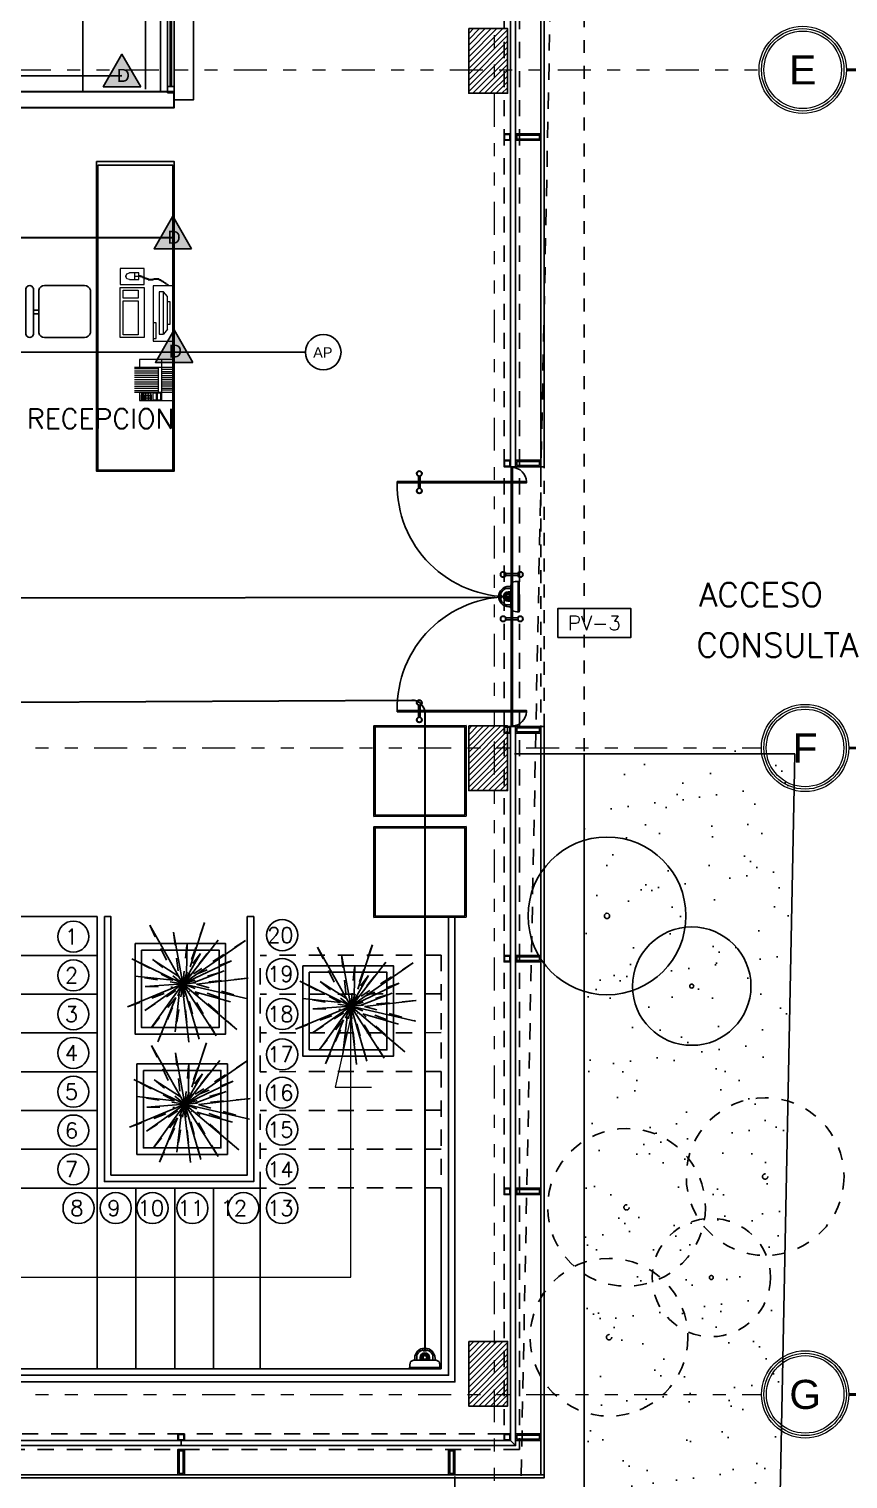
# Model space of a CAD drawing. Header units: millimetres. Extents: x 2056 to 4470, y 1400 to 3101.
# Drawn here: x 2109.52 to 2115.85, y 1517.16 to 1528.38 of the extents above; entities that cross this region are included whole.
import ezdxf
from ezdxf.enums import TextEntityAlignment as Align

# ---------------------------------------------------------------- set-up
doc = ezdxf.new("R2010")
doc.units = ezdxf.units.MM
for name, pattern in [('DASHED2', [0.375, 0.25, -0.125]), ('DIVIDE', [31.75, 12.7, -6.35, 0, -6.35, 0, -6.35]), ('DOT', [0.25, 0, -0.25]), ('HIDDEN', [9.525, 6.35, -3.175]), ('HIDDEN2', [0.1875, 0.125, -0.0625])]:
    doc.linetypes.add(name, pattern=pattern)
for name, color, linetype in [('0-PROYECCION', 8, 'HIDDEN2'), ('A-252', 252, 'Continuous'), ('A-253', 253, 'Continuous'), ('A-ANNO-DIMS-GRID', 195, 'Continuous'), ('A-ANNO-GLAZ', 124, 'Continuous'), ('A-ANNO-TEXT', 190, 'Continuous'), ('A-COLS', 6, 'Continuous'), ('A-COLS-HTCH', 8, 'Continuous'), ('A-DOOR', 154, 'Continuous'), ('A-FLOR-STRS', 2, 'Continuous'), ('A-FURN', 252, 'Continuous'), ('A-GRID-COLS', 75, 'DIVIDE'), ('A-LDSP-PLTS', 8, 'Continuous'), ('A-LDSP-TURF', 75, 'Continuous'), ('A-PROY', 15, 'HIDDEN'), ('A-WALL-SILL', 205, 'Continuous'), ('AreasTrabajo', 90, 'Continuous'), ('Cableado', 134, 'Continuous'), ('Camara', 11, 'Continuous')]:
    doc.layers.add(name, color=color, linetype=linetype)
doc.layers.add('A-WALL', color=16, linetype='Continuous', lineweight=30)
doc.layers.add('PL MUEBLES', color=251, linetype='Continuous', lineweight=13)
doc.styles.add('COTAS', font='romans.shx', dxfattribs={"width": 0.7})
doc.styles.add('NUEVO', font='SIMPLEX')
doc.styles.add('ROMAN', font='arial.ttf')
doc.styles.add('ROMANS', font='romans')
doc.styles.get("Standard").update_dxf_attribs({"font": 'arial.ttf'})
doc.dimstyles.new('DIM75', dxfattribs={"dimtxt": 0.15, "dimasz": 0.075, "dimexe": 0, "dimexo": 0, "dimgap": 0.075, "dimtad": 1, "dimzin": 1, "dimdsep": 46, "dimtxsty": 'COTAS', "dimblk": 'ARCHTICK', "dimcen": 0, "dimse1": 1, "dimse2": 1, "dimclrd": 8, "dimclre": 8, "dimclrt": 54, "dimaunit": 1, "dimazin": 0, "dimtfac": 1, "dimtix": 1, "dimtmove": 1, "dimatfit": 3, "dimldrblk": 'DOT', "dimfxl": 1, "dimtvp": 1.75, "dimtolj": 1, "dimtzin": 4, "dimarcsym": 0})

# ---------------------------------------------------------------- blocks, each defined once
blk = doc.blocks.new('COMPU')
at = {"layer": 'PL MUEBLES', "extrusion": (1.61642e-07, 1.61606e-07, 1)}
for p, q in [((355.492, 182.039, 0), (355.492, 181.877, 0)), ((355.92, 182.039, 0), (355.492, 182.039, 0)), ((355.92, 181.877, 0), (355.92, 182.039, 0)), ((355.437, 181.924, 0), (355.45, 181.923, 0)), ((355.441, 181.932, 0), (355.454, 181.931, 0)), ((355.446, 181.94, 0), (355.459, 181.939, 0)), ((355.451, 181.948, 0), (355.464, 181.947, 0)), ((355.456, 181.957, 0), (355.469, 181.956, 0)), ((355.462, 181.967, 0), (355.476, 181.966, 0)), ((355.468, 181.976, 0), (355.481, 181.975, 0)), ((355.475, 181.985, 0), (355.488, 181.984, 0)), ((355.481, 181.994, 0), (355.49, 181.993, 0)), ((355.486, 182.003, 0), (355.49, 182.002, 0)), ((355.864, 181.956, 0), (355.539, 181.956, 0)), ((355.539, 181.956, 0), (355.539, 181.923, 0)), ((355.539, 181.923, 0), (355.864, 181.923, 0)), ((355.826, 181.987, 0), (355.575, 181.987, 0)), ((355.864, 181.923, 0), (355.864, 181.956, 0)), ((355.48, 181.807, 0), (355.358, 181.807, 0)), ((355.358, 181.807, 0), (355.358, 181.621, 0)), ((355.421, 181.808, 0), (355.434, 181.807, 0)), ((355.426, 181.817, 0), (355.439, 181.816, 0)), ((355.429, 181.826, 0), (355.442, 181.825, 0)), ((355.432, 181.906, 0), (355.445, 181.905, 0)), ((355.432, 181.835, 0), (355.445, 181.833, 0)), ((355.433, 181.915, 0), (355.446, 181.914, 0)), ((355.433, 181.897, 0), (355.446, 181.896, 0)), ((355.433, 181.888, 0), (355.446, 181.887, 0)), ((355.435, 181.878, 0), (355.448, 181.877, 0)), ((355.437, 181.843, 0), (355.45, 181.842, 0)), ((355.438, 181.87, 0), (355.451, 181.869, 0)), ((355.438, 181.861, 0), (355.451, 181.86, 0)), ((355.438, 181.852, 0), (355.451, 181.851, 0)), ((355.48, 181.621, 0), (355.48, 181.807, 0)), ((355.492, 181.877, 0), (355.92, 181.877, 0)), ((355.504, 181.808, 0), (355.892, 181.808, 0)), ((355.504, 181.621, 0), (355.504, 181.808, 0)), ((355.9, 181.9, 0), (355.778, 181.9, 0)), ((355.778, 181.9, 0), (355.778, 181.877, 0)), ((355.892, 181.808, 0), (355.892, 181.621, 0)), ((355.9, 181.877, 0), (355.9, 181.9, 0)), ((355.443, 181.766, 0), (355.392, 181.766, 0)), ((355.392, 181.766, 0), (355.392, 181.693, 0)), ((355.443, 181.735, 0), (355.392, 181.735, 0)), ((355.399, 181.673, 0), (355.392, 181.693, 0)), ((355.409, 181.773, 0), (355.423, 181.772, 0)), ((355.412, 181.781, 0), (355.425, 181.78, 0)), ((355.415, 181.79, 0), (355.428, 181.789, 0)), ((355.418, 181.799, 0), (355.431, 181.798, 0)), ((355.418, 181.766, 0), (355.418, 181.735, 0)), ((355.443, 181.693, 0), (355.437, 181.673, 0)), ((355.443, 181.693, 0), (355.443, 181.766, 0)), ((355.525, 181.761, 0), (355.586, 181.761, 0)), ((355.525, 181.644, 0), (355.525, 181.761, 0)), ((355.586, 181.761, 0), (355.586, 181.644, 0)), ((355.607, 181.761, 0), (355.871, 181.761, 0)), ((355.607, 181.644, 0), (355.607, 181.761, 0)), ((355.871, 181.761, 0), (355.871, 181.644, 0)), ((355.358, 181.621, 0), (355.48, 181.621, 0)), ((355.416, 181.665, 0), (355.399, 181.673, 0)), ((355.416, 181.665, 0), (355.419, 181.665, 0)), ((355.437, 181.673, 0), (355.419, 181.665, 0)), ((355.892, 181.621, 0), (355.504, 181.621, 0)), ((355.586, 181.644, 0), (355.525, 181.644, 0)), ((355.871, 181.644, 0), (355.607, 181.644, 0))]:
    blk.add_line(p, q, dxfattribs=at)
at = {"layer": 'PL MUEBLES'}
for p, q in [((355.575, 181.987, 0), (355.539, 181.956, 0)), ((355.826, 181.987, 0), (355.864, 181.956, 0))]:
    blk.add_line(p, q, dxfattribs=at)
at = {"layer": 'PL MUEBLES', "elevation": 0}
blk.add_lwpolyline([(355.787, 181.987), (355.787, 182.009), (355.615, 182.009), (355.615, 181.987)], dxfattribs=at)
blk = doc.blocks.new('FAX')
at = {"layer": 'PL MUEBLES', "extrusion": (1.61606e-07, -1.61642e-07, 1)}
for p, q in [((354.727, 181.648, 0), (354.727, 181.915, 0)), ((354.727, 181.915, 0), (355.043, 181.915, 0)), ((354.792, 181.609, 0), (354.792, 181.915, 0)), ((354.808, 181.82, 0), (354.808, 181.915, 0)), ((354.823, 181.82, 0), (354.823, 181.915, 0)), ((354.841, 181.82, 0), (354.841, 181.915, 0)), ((354.856, 181.82, 0), (354.856, 181.915, 0)), ((354.872, 181.82, 0), (354.872, 181.915, 0)), ((354.888, 181.82, 0), (354.888, 181.915, 0)), ((354.905, 181.82, 0), (354.905, 181.915, 0)), ((354.92, 181.82, 0), (354.92, 181.915, 0)), ((354.937, 181.82, 0), (354.937, 181.915, 0)), ((354.952, 181.82, 0), (354.952, 181.915, 0)), ((354.969, 181.82, 0), (354.969, 181.915, 0)), ((354.984, 181.609, 0), (354.984, 181.915, 0)), ((355.043, 181.915, 0), (355.043, 181.648, 0)), ((354.727, 181.82, 0), (355.043, 181.82, 0)), ((354.731, 181.813, 0), (354.787, 181.813, 0)), ((354.731, 181.788, 0), (354.731, 181.813, 0)), ((354.787, 181.788, 0), (354.787, 181.813, 0)), ((354.731, 181.788, 0), (354.787, 181.788, 0)), ((354.731, 181.754, 0), (354.731, 181.779, 0)), ((354.731, 181.779, 0), (354.787, 181.779, 0)), ((354.731, 181.754, 0), (354.787, 181.754, 0)), ((354.748, 181.739, 0), (354.731, 181.739, 0)), ((354.731, 181.739, 0), (354.731, 181.734, 0)), ((354.731, 181.734, 0), (354.748, 181.734, 0)), ((354.739, 181.718, 0), (354.732, 181.718, 0)), ((354.739, 181.705, 0), (354.732, 181.705, 0)), ((354.739, 181.693, 0), (354.732, 181.693, 0)), ((354.748, 181.723, 0), (354.742, 181.723, 0)), ((354.742, 181.723, 0), (354.742, 181.718, 0)), ((354.742, 181.718, 0), (354.748, 181.718, 0)), ((354.748, 181.711, 0), (354.742, 181.711, 0)), ((354.742, 181.711, 0), (354.742, 181.706, 0)), ((354.742, 181.706, 0), (354.748, 181.706, 0)), ((354.748, 181.698, 0), (354.742, 181.698, 0)), ((354.742, 181.698, 0), (354.742, 181.693, 0)), ((354.742, 181.693, 0), (354.748, 181.693, 0)), ((354.748, 181.734, 0), (354.748, 181.739, 0)), ((354.748, 181.718, 0), (354.748, 181.723, 0)), ((354.748, 181.706, 0), (354.748, 181.711, 0)), ((354.748, 181.693, 0), (354.748, 181.698, 0)), ((354.768, 181.739, 0), (354.751, 181.739, 0)), ((354.751, 181.739, 0), (354.751, 181.734, 0)), ((354.751, 181.734, 0), (354.768, 181.734, 0)), ((354.76, 181.718, 0), (354.751, 181.718, 0)), ((354.76, 181.705, 0), (354.751, 181.705, 0)), ((354.76, 181.693, 0), (354.751, 181.693, 0)), ((354.768, 181.723, 0), (354.762, 181.723, 0)), ((354.762, 181.723, 0), (354.762, 181.718, 0)), ((354.762, 181.718, 0), (354.768, 181.718, 0)), ((354.768, 181.711, 0), (354.762, 181.711, 0)), ((354.762, 181.711, 0), (354.762, 181.706, 0)), ((354.762, 181.706, 0), (354.768, 181.706, 0)), ((354.768, 181.698, 0), (354.762, 181.698, 0)), ((354.762, 181.698, 0), (354.762, 181.693, 0)), ((354.762, 181.693, 0), (354.768, 181.693, 0)), ((354.768, 181.734, 0), (354.768, 181.739, 0)), ((354.768, 181.718, 0), (354.768, 181.723, 0)), ((354.768, 181.706, 0), (354.768, 181.711, 0)), ((354.768, 181.693, 0), (354.768, 181.698, 0)), ((354.771, 181.739, 0), (354.787, 181.739, 0)), ((354.771, 181.734, 0), (354.771, 181.739, 0)), ((354.787, 181.734, 0), (354.771, 181.734, 0)), ((354.78, 181.718, 0), (354.772, 181.718, 0)), ((354.78, 181.705, 0), (354.772, 181.705, 0)), ((354.78, 181.693, 0), (354.772, 181.693, 0)), ((354.788, 181.723, 0), (354.782, 181.723, 0)), ((354.782, 181.723, 0), (354.782, 181.718, 0)), ((354.782, 181.718, 0), (354.788, 181.718, 0)), ((354.788, 181.711, 0), (354.782, 181.711, 0)), ((354.782, 181.711, 0), (354.782, 181.706, 0)), ((354.782, 181.706, 0), (354.788, 181.706, 0)), ((354.788, 181.698, 0), (354.782, 181.698, 0)), ((354.782, 181.698, 0), (354.782, 181.693, 0)), ((354.782, 181.693, 0), (354.788, 181.693, 0)), ((354.787, 181.754, 0), (354.787, 181.779, 0)), ((354.787, 181.739, 0), (354.787, 181.734, 0)), ((354.788, 181.718, 0), (354.788, 181.723, 0)), ((354.788, 181.706, 0), (354.788, 181.711, 0)), ((354.788, 181.693, 0), (354.788, 181.698, 0)), ((354.984, 181.792, 0), (354.792, 181.792, 0)), ((354.804, 181.609, 0), (354.804, 181.792, 0)), ((354.821, 181.609, 0), (354.821, 181.792, 0)), ((354.838, 181.609, 0), (354.838, 181.792, 0)), ((354.855, 181.609, 0), (354.855, 181.792, 0)), ((354.872, 181.609, 0), (354.872, 181.792, 0)), ((354.889, 181.609, 0), (354.889, 181.792, 0)), ((354.906, 181.609, 0), (354.906, 181.792, 0)), ((354.923, 181.609, 0), (354.923, 181.792, 0)), ((354.94, 181.609, 0), (354.94, 181.792, 0)), ((354.957, 181.609, 0), (354.957, 181.792, 0)), ((354.974, 181.609, 0), (354.974, 181.792, 0)), ((354.792, 181.648, 0), (354.727, 181.648, 0)), ((354.748, 181.683, 0), (354.731, 181.683, 0)), ((354.731, 181.683, 0), (354.731, 181.664, 0)), ((354.731, 181.664, 0), (354.748, 181.664, 0)), ((354.736, 181.674, 0), (354.737, 181.677, 0)), ((354.737, 181.67, 0), (354.736, 181.674, 0)), ((354.737, 181.677, 0), (354.74, 181.678, 0)), ((354.74, 181.669, 0), (354.737, 181.67, 0)), ((354.74, 181.678, 0), (354.743, 181.677, 0)), ((354.743, 181.67, 0), (354.74, 181.669, 0)), ((354.743, 181.677, 0), (354.744, 181.674, 0)), ((354.744, 181.674, 0), (354.743, 181.67, 0)), ((354.748, 181.664, 0), (354.748, 181.683, 0)), ((354.768, 181.683, 0), (354.751, 181.683, 0)), ((354.751, 181.683, 0), (354.751, 181.664, 0)), ((354.751, 181.664, 0), (354.768, 181.664, 0)), ((354.756, 181.674, 0), (354.757, 181.677, 0)), ((354.757, 181.67, 0), (354.756, 181.674, 0)), ((354.757, 181.677, 0), (354.759, 181.678, 0)), ((354.759, 181.669, 0), (354.757, 181.67, 0)), ((354.759, 181.678, 0), (354.762, 181.677, 0)), ((354.762, 181.67, 0), (354.759, 181.669, 0)), ((354.762, 181.677, 0), (354.763, 181.674, 0)), ((354.763, 181.674, 0), (354.762, 181.67, 0)), ((354.768, 181.664, 0), (354.768, 181.683, 0)), ((354.771, 181.683, 0), (354.787, 181.683, 0)), ((354.771, 181.664, 0), (354.771, 181.683, 0)), ((354.787, 181.664, 0), (354.771, 181.664, 0)), ((354.775, 181.674, 0), (354.777, 181.677, 0)), ((354.777, 181.67, 0), (354.775, 181.674, 0)), ((354.777, 181.677, 0), (354.78, 181.678, 0)), ((354.78, 181.669, 0), (354.777, 181.67, 0)), ((354.78, 181.678, 0), (354.782, 181.677, 0)), ((354.782, 181.67, 0), (354.78, 181.669, 0)), ((354.782, 181.677, 0), (354.784, 181.674, 0)), ((354.784, 181.674, 0), (354.782, 181.67, 0)), ((354.787, 181.683, 0), (354.787, 181.664, 0)), ((355.043, 181.648, 0), (354.984, 181.648, 0))]:
    blk.add_line(p, q, dxfattribs=at)
blk = doc.blocks.new('PUERTA DE VIDRIO P-1')
at = {"color": 9, "linetype": 'DASHED2', "ltscale": 0.1}
for p, q in [((116.2731, 102.611), (116.2731, 102.4519)), ((117.5131, 102.611), (117.5131, 102.4519)), ((116.3527, 102.5315), (116.1936, 102.5315)), ((117.4336, 102.5315), (117.5927, 102.5315))]:
    blk.add_line(p, q, dxfattribs=at)
blk.add_line((116.8931, 102.528), (116.8931, 102.535))
blk.add_line((116.8931, 102.528), (116.8931, 102.535))
for points in [[(116.2696, 101.9115), (116.2696, 102.6115), (116.2766, 102.6115), (116.2766, 101.9115)], [(117.5166, 101.9115), (117.5166, 102.6115), (117.5096, 102.6115), (117.5096, 101.9115)]]:
    blk.add_lwpolyline(points, close=True)
for points in [[(116.8931, 102.528), (116.1931, 102.528), (116.1931, 102.535), (116.8931, 102.535)], [(116.7781, 102.5635), (116.7781, 102.535), (116.7681, 102.535), (116.7681, 102.5635)], [(116.8931, 102.528), (117.5931, 102.528), (117.5931, 102.535), (116.8931, 102.535)], [(117.0082, 102.5635), (117.0082, 102.535), (117.0182, 102.535), (117.0182, 102.5635)], [(116.7781, 102.4995), (116.7781, 102.528), (116.7681, 102.528), (116.7681, 102.4995)], [(117.0082, 102.4995), (117.0082, 102.528), (117.0182, 102.528), (117.0182, 102.4995)], [(116.2411, 102.0265), (116.2696, 102.0265), (116.2696, 102.0365), (116.2411, 102.0365)], [(116.3051, 102.0265), (116.2766, 102.0265), (116.2766, 102.0365), (116.3051, 102.0365)], [(117.4811, 102.0265), (117.5096, 102.0265), (117.5096, 102.0365), (117.4811, 102.0365)], [(117.5451, 102.0265), (117.5166, 102.0265), (117.5166, 102.0365), (117.5451, 102.0365)]]:
    blk.add_lwpolyline(points)
for centre, radius in [((116.7731, 102.5777), 0.0151), ((116.7731, 102.5777), 0.0131), ((117.0132, 102.5777), 0.0151), ((117.0132, 102.5777), 0.0131), ((116.7731, 102.4853), 0.0151), ((116.7731, 102.4853), 0.0131), ((117.0132, 102.4853), 0.0151), ((117.0132, 102.4853), 0.0131), ((116.2269, 102.0315), 0.0151), ((116.2269, 102.0315), 0.0131), ((116.3193, 102.0315), 0.0151), ((116.3193, 102.0315), 0.0131), ((117.4669, 102.0315), 0.0151), ((117.4669, 102.0315), 0.0131), ((117.5593, 102.0315), 0.0151), ((117.5593, 102.0315), 0.0131)]:
    blk.add_circle(centre, radius)
at = {"color": 9}
for centre, radius, start, end in [((116.2731, 102.5315), 0.08, 92.48553, 177.51446), ((117.5132, 102.5315), 0.08, 2.48552, 87.51448), ((116.2874, 102.5172), 0.6058, 268.98072, 1.01928), ((117.4988, 102.5172), 0.6058, 178.98072, 271.01928)]:
    blk.add_arc(centre, radius, start, end, dxfattribs=at)
blk = doc.blocks.new('PAPIRO')
at = {"color": 0, "linetype": 'DOT', "ltscale": 0.005}
for p, q in [((-0.1238, 0.1714), (-0.0286, 0.0286)), ((0, 0), (-0.0191, 0.181)), ((0, 0.0381), (0.0381, 0.181)), ((-0.0667, 0.1334), (-0.0299, 0.0414)), ((0, 0), (0.0476, 0.1334)), ((0.1238, 0.1524), (0.0211, 0.0337)), ((0, 0), (-0.1238, 0.0952)), ((0, 0), (-0.0381, 0.1143)), ((0.1429, 0.0952), (0.019, 0.019)), ((0, 0), (-0.1715, 0.0572)), ((-0.0857, 0.0476), (-0.0476, 0.019)), ((0.1524, 0.0476), (0.019, 0.0095)), ((0, 0), (-0.1143, 0.0095)), ((0, 0), (-0.0667, -0.0857)), ((0, 0), (-0.0191, -0.1334)), ((0, 0), (0.1619, 0.019)), ((0, 0), (0.1334, -0.0191)), ((0, 0), (0.1619, -0.0667)), ((-0.1619, -0.0952), (-0.032, -0.0303)), ((-0.1429, -0.0286), (-0.0207, -0.0122)), ((-0.0095, -0.0286), (-0.0667, -0.1429)), ((0.0095, -0.1048), (0.0095, -0.0286)), ((0.0762, -0.1048), (0.019, -0.0191)), ((0.0667, -0.1524), (0.019, -0.0286)), ((0.0381, -0.0191), (0.1238, -0.0857))]:
    blk.add_line(p, q, dxfattribs=at)
at = {"color": 0, "ltscale": 0.005}
for p, q in [((0, 0), (-0.1238, 0.1714)), ((-0.0191, 0.181), (0, 0.0381)), ((0, 0), (0.0381, 0.181)), ((0, 0), (-0.0667, 0.1334)), ((0, 0), (0.1238, 0.1524)), ((0.0476, 0.1334), (0.0211, 0.0337)), ((-0.1238, 0.0952), (-0.0095, 0.0095)), ((-0.0381, 0.1143), (-0.0027, 0.0259)), ((0, 0), (0.1429, 0.0952)), ((-0.1715, 0.0572), (-0.0476, 0.019)), ((0, 0), (-0.0857, 0.0476)), ((0, 0), (0.1524, 0.0476)), ((0, 0), (-0.1619, -0.0952)), ((0, 0), (-0.1429, -0.0286)), ((-0.1143, 0.0095), (-0.0286, 0.0095)), ((0, 0), (-0.0667, -0.1429)), ((0, 0), (0.1238, -0.0857)), ((0, 0), (0.0762, -0.1048)), ((0, 0), (0.0095, -0.1048)), ((0, 0), (0.0667, -0.1524)), ((0.1619, 0.019), (0.019, 0)), ((-0.0667, -0.0857), (-0.0207, -0.0122)), ((-0.0191, -0.1334), (-0.0095, -0.0286)), ((0.1334, -0.0191), (0.0286, -0.0095)), ((0.1619, -0.0667), (0.0381, -0.0191))]:
    blk.add_line(p, q, dxfattribs=at)
blk = doc.blocks.new('SILLA01')
for p, q in [((-0.167, 0), (0.167, 0)), ((-0.166, -0.06), (0.166, -0.06)), ((-0.166, -0.1), (0.166, -0.1)), ((-0.01, -0.06), (-0.01, -0.1)), ((0.017, -0.06), (0.017, -0.1)), ((-0.2, -0.145), (-0.2, -0.455)), ((0.2, -0.145), (0.2, -0.455)), ((-0.166, -0.5), (0.166, -0.5))]:
    blk.add_line(p, q)
for centre, radius, start, end in [((-0.17, -0.03), 0.0302, 85.0583, 277.9455), ((0.17, -0.03), 0.0302, 262.0545, 94.9417), ((-0.155, -0.144), 0.045, 103.5844, 181.9992), ((0.155, -0.144), 0.045, 358.0008, 76.4156), ((-0.155, -0.456), 0.045, 178.0008, 256.4156), ((0.155, -0.456), 0.045, 283.5844, 1.9992)]:
    blk.add_arc(centre, radius, start, end)
blk = doc.blocks.new('A$C5DF50C27')
at = {"linetype": 'HIDDEN2'}
for centre, radius in [((2.791, 2.847), 0.937), ((1.145, 2.481), 0.937), ((2.791, 2.847), 0.0314), ((1.145, 2.481), 0.0314), ((2.152, 1.647), 0.703), ((0.937, 0.937), 0.937), ((2.152, 1.647), 0.0236), ((0.937, 0.937), 0.0314)]:
    blk.add_circle(centre, radius, dxfattribs=at)
blk = doc.blocks.new('EJE LETRA')
at = {"const_width": 0.06}
blk.add_lwpolyline([(2.068, 0), (1.7, 0)], dxfattribs=at)
at = {"linetype": 'Continuous', "lineweight": 9}
for radius in [0.9, 0.85, 0.8]:
    blk.add_circle((0.8, 0), radius, dxfattribs=at)
at = {"lineweight": 9, "style": 'ROMAN'}
blk.add_attdef('A', (0.601, -0.273), '', height=0.6, dxfattribs=at)
blk = doc.blocks.new('EJES 1 PISO')
at = {"layer": 'A-COLS-HTCH'}
h = blk.add_hatch(dxfattribs=at)
h.set_pattern_fill('ANSI31', color=256, scale=0.01, style=0)
h.set_pattern_definition([(45, (-989029.081113, -1733132.121184), (-0.02245064030267, 0.02245064030267), [])])
h.paths.add_polyline_path([(19.17, 14.145), (19.47, 14.145), (19.47, 13.645), (19.17, 13.645)])
h = blk.add_hatch(dxfattribs=at)
h.set_pattern_fill('ANSI31', color=256, scale=0.01, style=0)
h.set_pattern_definition([(45, (-989029.081113, -1733137.365745), (-0.02245064030267, 0.02245064030267), [])])
h.paths.add_polyline_path([(19.17, 8.751), (19.47, 8.751), (19.47, 8.251), (19.17, 8.251)])
h = blk.add_hatch(dxfattribs=at)
h.set_pattern_fill('ANSI31', color=256, scale=0.01, style=0)
h.set_pattern_definition([(45, (-989029.080906, -1733142.275292), (-0.02245064030267, 0.02245064030267), [])])
h.paths.add_polyline_path([(19.17, 3.991), (19.47, 3.991), (19.47, 3.491), (19.17, 3.491)])
at = {"layer": 'A-COLS'}
for points in [[(19.17, 14.145), (19.47, 14.145), (19.47, 13.645), (19.17, 13.645)], [(19.17, 8.751), (19.47, 8.751), (19.47, 8.251), (19.17, 8.251)], [(19.17, 3.991), (19.47, 3.991), (19.47, 3.491), (19.17, 3.491)]]:
    blk.add_lwpolyline(points, close=True, dxfattribs=at)
at = {"layer": 'A-GRID-COLS', "lineweight": 9, "ltscale": 0.02}
blk.add_line((19.37, 0.026), (19.37, 37.139), dxfattribs=at)
for points in [[(6.5, 13.826), (21.433, 13.826)], [(-3.765, 8.581), (21.433, 8.581)], [(-3.765, 3.581), (21.433, 3.581)]]:
    blk.add_lwpolyline(points, dxfattribs=at)
at = {"layer": 'A-ANNO-DIMS-GRID'}
ref = blk.add_blockref('EJE LETRA', (21.452, 13.826), dxfattribs=dict(at, xscale=0.375, yscale=0.3749999850988388, zscale=0.375))
ref.add_attrib('A', 'E', dxfattribs={"layer": '0', "lineweight": 9, "height": 0.225, "style": 'ROMAN'}).set_placement((21.752, 13.826), align=Align.MIDDLE_CENTER)
ref = blk.add_blockref('EJE LETRA', (21.47, 8.581), dxfattribs=dict(at, xscale=0.375, yscale=0.3749999850988388, zscale=0.375))
ref.add_attrib('A', 'F', dxfattribs={"layer": '0', "lineweight": 9, "height": 0.225, "style": 'ROMAN'}).set_placement((21.77, 8.581), align=Align.MIDDLE_CENTER)
ref = blk.add_blockref('EJE LETRA', (21.471, 3.581), dxfattribs=dict(at, xscale=0.375, yscale=0.3749999850988388, zscale=0.375))
ref.add_attrib('A', 'G', dxfattribs={"layer": '0', "lineweight": 9, "height": 0.225, "style": 'ROMAN'}).set_placement((21.771, 3.581), align=Align.MIDDLE_CENTER)
blk = doc.blocks.new('P-V')
blk.add_lwpolyline([(-0.00375, -0.003), (-0.00375, 0), (0.00375, 0), (0.00375, -0.003)], close=True)
at = {"style": 'NUEVO', "flags": 4}
blk.add_attdef('PV', text='', height=0.0015, dxfattribs=at).set_placement((0, -0.0015), align=Align.MIDDLE_CENTER)
blk = doc.blocks.new('_ArchTick')
at = {"color": 0, "linetype": 'ByBlock', "const_width": 0.15}
blk.add_lwpolyline([(-0.5, -0.5), (0.5, 0.5)], dxfattribs=at)
blk = doc.blocks.new('lote')
at = {"layer": '0-PROYECCION'}
blk.add_lwpolyline([(28.221, 54.476), (28.818, 37.127), (28.646, 33.967), (28.512, 27.473), (28.196, 12.156)], dxfattribs=at)
blk = doc.blocks.new('ESCALERA PPAL')
at = {"layer": '0-PROYECCION'}
for p, q in [((4.06, 0.104), (2.66, 0.102)), ((2.66, -1.698), (2.66, 0.102)), ((4.06, 0.104), (4.06, -1.696)), ((4.06, -0.196), (2.66, -0.198)), ((4.06, -0.496), (2.66, -0.498)), ((4.06, -0.796), (2.66, -0.798)), ((4.06, -1.096), (2.66, -1.098)), ((4.06, -1.396), (2.66, -1.398)), ((4.06, -1.696), (2.66, -1.698))]:
    blk.add_line(p, q, dxfattribs=at)
at = {"layer": 'A-ANNO-TEXT'}
for centre in [(1.216, 0.247), (2.83, 0.258), (1.216, -0.053), (2.83, -0.042), (1.216, -0.353), (2.83, -0.352), (1.216, -0.653), (2.83, -0.664), (1.216, -0.953), (2.83, -0.96), (1.216, -1.253), (2.83, -1.246), (1.216, -1.553), (2.83, -1.554), (1.256, -1.853), (1.544, -1.853), (1.828, -1.853), (2.136, -1.853), (2.53, -1.853), (2.83, -1.853)]:
    blk.add_circle(centre, 0.12, dxfattribs=at)
at = {"layer": 'A-FLOR-STRS'}
for p, q in [((0, 0.402), (0, -3.096)), ((0, 0.402), (1.4, 0.402)), ((1.4, 0.402), (1.4, -1.698)), ((0, 0.102), (1.4, 0.102)), ((0, -0.198), (1.4, -0.198)), ((0, -0.498), (1.4, -0.498)), ((0, -0.798), (1.4, -0.798)), ((0, -1.098), (1.4, -1.098)), ((0, -1.398), (1.4, -1.398)), ((1.456, -1.648), (2.61, -1.648)), ((2.56, -1.598), (1.506, -1.598)), ((1.4, -1.698), (0, -1.698)), ((1.4, -1.698), (1.4, -3.096)), ((1.4, -1.698), (2.66, -1.698)), ((1.7, -1.698), (1.7, -3.096)), ((2, -1.698), (2, -3.096)), ((2.3, -1.698), (2.3, -3.096)), ((2.66, -1.698), (2.66, -3.096)), ((4.06, -3.096), (0, -3.096))]:
    blk.add_line(p, q, dxfattribs=at)
blk.add_lwpolyline([(4.06, -1.696), (4.06, -3.096)], dxfattribs=at)
at = {"layer": 'A-FURN'}
for points in [[(-0.05, 0.402), (-0.1, 0.402), (-0.1, -3.198), (4.115, -3.198), (4.165, -3.198), (4.165, 0.405), (4.115, 0.405), (4.116, -3.146), (-0.05, -3.146)], [(1.456, 0.402), (1.506, 0.402), (1.506, -1.598), (2.56, -1.598), (2.56, 0.402), (2.61, 0.402), (2.61, -1.648), (1.456, -1.648)]]:
    blk.add_lwpolyline(points, close=True, dxfattribs=at)
at = {"layer": 'PL MUEBLES'}
for p, q in [((0.7, 0.293), (0.7, -2.387)), ((0.7, -2.387), (1.853, -2.387))]:
    blk.add_line(p, q, dxfattribs=at)
at = {"layer": 'PL MUEBLES', "linetype": 'HIDDEN'}
blk.add_lwpolyline([(1.853, -2.387), (3.36, -2.387), (3.36, -0.372), (3.239, -0.917), (3.52, -0.917)], dxfattribs=at)
at = {"layer": 'PL MUEBLES'}
blk.add_circle((0.7, 0.293), 0.0532, dxfattribs=at)
at = {"layer": 'A-ANNO-TEXT', "style": 'ROMANS'}
for s, p in [('1', (1.202, 0.247)), ('20', (2.816, 0.258)), ('2', (1.202, -0.053)), ('19', (2.816, -0.042)), ('3', (1.202, -0.353)), ('18', (2.816, -0.352)), ('4', (1.202, -0.653)), ('17', (2.816, -0.664)), ('5', (1.202, -0.953)), ('16', (2.816, -0.96)), ('6', (1.202, -1.253)), ('15', (2.816, -1.246)), ('7', (1.202, -1.553)), ('14', (2.816, -1.554)), ('8', (1.243, -1.853)), ('9', (1.53, -1.853)), ('10', (1.814, -1.853)), ('11', (2.123, -1.853)), ('12', (2.456, -1.853)), ('13', (2.816, -1.853))]:
    blk.add_text(s, height=0.12, dxfattribs=at).set_placement(p, align=Align.MIDDLE)
blk = doc.blocks.new('Toma Doble')
at = {"layer": 'AreasTrabajo'}
h = blk.add_hatch(color=256, dxfattribs=at)
h.dxf.hatch_style = 1
h.paths.add_polyline_path([(0, 0.168), (-0.145, -0.084), (0.145, -0.084)])
blk.add_lwpolyline([(0.145, -0.084), (0, 0.168), (-0.145, -0.084)], close=True, dxfattribs=at)
at = {"layer": 'AreasTrabajo', "color": 7, "true_color": 0xffffff, "insert": (-0.04, 0.054), "char_height": 0.1, "attachment_point": 1}
blk.add_mtext_dynamic_manual_height_columns('D', width=0.2, gutter_width=12.5, heights=[0], dxfattribs=at)
blk = doc.blocks.new('Camara-B')
at = {"layer": 'Camara'}
for points in [[(-0.0297, 0.0145), (-0.0298, 0.016), (0.0293, 0.016), (0.0292, 0.0145)], [(0.0292, 0.0145), (0.0292, 0.0143), (-0.0297, 0.0143), (-0.0297, 0.0145)]]:
    blk.add_lwpolyline(points, close=True, dxfattribs=at)
for points in [[(-0.0297, 0.0139, 0.072126), (-0.0279, 0.0033, 0.171597), (-0.0271, 0.0023, 0.084432), (-0.022, 0.0001, 0.060784), (-0.0216, 0), (0.021, 0, 0.060784), (0.0215, 0.0001, 0.084432), (0.0266, 0.0023, 0.171597), (0.0274, 0.0033, 0.072126), (0.0292, 0.0139)], [(-0.0199, 0), (-0.0199, -0.0037, 1), (0.0194, -0.0037), (0.0194, 0)], [(-0.015, -0.011, 0.641525), (0.0145, -0.011), (0.0155, -0.0107), (0.0155, 0), (0.0087, 0), (0.0087, -0.0054, -1), (-0.0092, -0.0054), (-0.0092, 0), (-0.016, 0), (-0.016, -0.0107)], [(-0.0067, 0), (-0.0067, -0.0054, 1), (0.0062, -0.0054), (0.0062, 0), (0.0058, 0), (0.0058, -0.0054, -1), (-0.0063, -0.0054), (-0.0063, 0)], [(0.0029, -0.0006), (0.0029, -0.0008, -0.541232), (0.0027, -0.0009, 0.302819), (-0.0033, -0.0009, -0.541232), (-0.0034, -0.0008), (-0.0034, -0.0006, 3.288548)], [(0.0027, -0.0189, 1), (0.0027, -0.0184), (-0.0032, -0.0184, 1), (-0.0032, -0.0189)], [(0.0021, -0.0194, 1), (0.0021, -0.019), (-0.0026, -0.019, 1), (-0.0026, -0.0194)], [(0.0015, -0.02, 1), (0.0015, -0.0195), (-0.002, -0.0195, 1), (-0.002, -0.02)]]:
    blk.add_lwpolyline(points, format="xyb", close=True, dxfattribs=at)
blk.add_circle((-0.0003, -0.0055), 0.00358, dxfattribs=at)
blk = doc.blocks.new('AP')
at = {"layer": 'AreasTrabajo'}
blk.add_circle((0, 0), 0.137, dxfattribs=at)
at = {"layer": 'AreasTrabajo', "insert": (-0.078, 0.038, 0.229), "char_height": 0.08, "attachment_point": 1}
blk.add_mtext_dynamic_manual_height_columns('AP', width=0.14673, gutter_width=12.5, heights=[0], dxfattribs=at)

msp = doc.modelspace()

# ---------------------------------------------------------------- hatches: boundary and pattern name
at = {"layer": 'A-LDSP-TURF'}
h = msp.add_hatch(dxfattribs=at)
h.set_pattern_fill('AR-SAND', color=256, scale=0.01, style=0)
h.set_pattern_definition([(37.5, (-986951.49958, -1731597.15156), (-0.01600031296, 0.48941323733), [0, -0.38608, 0, -0.4318, 0, -0.41275]), (7.5, (-986951.4996, -1731597.15156), (0.44952328314, 0.71682510057), [0, -0.20828, 0, -0.34798, 0, -0.13335]), (327.5, (-986951.812, -1731597.15156), (0.79099237024, 0.00143718468), [0, -0.127, 0, -0.4572, 0, -0.5969]), (317.5, (-986951.812, -1731597.15156), (0.76355645247, 0.22292932326), [0, -0.0635, 0, -0.29972, 0, -0.3429])])
h.paths.add_polyline_path([(2100.114, 1516.89), (2100.231, 1515.038), (2115.303, 1516.003), (2115.439, 1522.812), (2113.81, 1522.77), (2113.81, 1516.89)])

# ---------------------------------------------------------------- linework, layer by layer
at = {"layer": '0-PROYECCION'}
for points in [[(2113.19, 1542.002), (2113.19, 1517.51)], [(2113.19, 1517.51), (2100.614, 1517.51)], [(2113.31, 1517.39), (2100.614, 1517.39)]]:
    msp.add_lwpolyline(points, dxfattribs=at)
at = {"layer": '0-PROYECCION', "elevation": 0}
msp.add_lwpolyline([(2113.31, 1542.002), (2113.31, 1517.39)], dxfattribs=at)
at = {"layer": '0-PROYECCION'}
msp.add_lwpolyline([(2110.64, 1529.603), (2110.534, 1529.603), (2110.534, 1527.89), (2110.64, 1527.89)], close=True, dxfattribs=at)
at = {"layer": 'A-252', "elevation": 0.229}
for points in [[(2113.5, 1542.002), (2113.475, 1542.002), (2113.475, 1524.991), (2113.5, 1524.991)], [(2113.475, 1527.516), (2113.28, 1527.516), (2113.28, 1527.566), (2113.475, 1527.566)], [(2113.465, 1527.526), (2113.29, 1527.526), (2113.29, 1527.556), (2113.465, 1527.556)], [(2113.475, 1524.991), (2113.28, 1524.991), (2113.28, 1525.041), (2113.475, 1525.041)], [(2113.465, 1525.001), (2113.29, 1525.001), (2113.29, 1525.031), (2113.465, 1525.031)], [(2113.475, 1522.931), (2113.28, 1522.931), (2113.28, 1522.981), (2113.475, 1522.981)], [(2113.465, 1522.941), (2113.29, 1522.941), (2113.29, 1522.971), (2113.465, 1522.971)], [(2113.5, 1522.981), (2113.475, 1522.981), (2113.475, 1517.195), (2113.5, 1517.195)], [(2113.475, 1521.161), (2113.28, 1521.161), (2113.28, 1521.211), (2113.475, 1521.211)], [(2113.465, 1521.171), (2113.29, 1521.171), (2113.29, 1521.201), (2113.465, 1521.201)], [(2113.475, 1519.361), (2113.28, 1519.361), (2113.28, 1519.411), (2113.475, 1519.411)], [(2113.465, 1519.371), (2113.29, 1519.371), (2113.29, 1519.401), (2113.465, 1519.401)], [(2113.475, 1517.46), (2113.28, 1517.46), (2113.28, 1517.51), (2113.475, 1517.51)], [(2113.465, 1517.47), (2113.29, 1517.47), (2113.29, 1517.5), (2113.465, 1517.5)], [(2110.669, 1517.195), (2110.669, 1517.39), (2110.719, 1517.39), (2110.719, 1517.195)], [(2110.679, 1517.205), (2110.679, 1517.38), (2110.709, 1517.38), (2110.709, 1517.205)], [(2112.76, 1517.195), (2112.76, 1517.39), (2112.81, 1517.39), (2112.81, 1517.195)], [(2112.77, 1517.205), (2112.77, 1517.38), (2112.8, 1517.38), (2112.8, 1517.205)], [(2100.614, 1517.17), (2100.614, 1517.195), (2113.5, 1517.195), (2113.5, 1517.17)]]:
    msp.add_lwpolyline(points, close=True, dxfattribs=at)
at = {"layer": 'A-ANNO-GLAZ'}
msp.add_lwpolyline([(2113.28, 1542.002), (2113.28, 1524.991), (2113.24, 1524.991), (2113.24, 1542.002)], close=True, dxfattribs=at)
at = {"layer": 'A-ANNO-GLAZ', "ltscale": 1.5}
for points in [[(2110.59, 1528.449), (2110.59, 1527.933), (2110.64, 1527.933), (2110.64, 1528.449), (2110.59, 1528.449)], [(2110.61, 1527.933), (2110.61, 1528.449), (2110.62, 1528.449), (2110.62, 1527.933), (2110.61, 1527.933)], [(2113.24, 1517.46), (2113.24, 1522.981), (2113.28, 1522.981), (2113.28, 1517.42), (2100.614, 1517.42), (2100.614, 1517.46), (2113.24, 1517.46)], [(2110.694, 1517.46), (2110.694, 1517.42)], [(2113.24, 1517.46), (2113.28, 1517.42)]]:
    msp.add_lwpolyline(points, dxfattribs=at)
for points in [[(2110.59, 1527.883), (2110.59, 1527.933), (2110.64, 1527.933), (2110.64, 1527.883)], [(2113.19, 1527.566), (2113.24, 1527.566), (2113.24, 1527.516), (2113.19, 1527.516)], [(2113.195, 1527.561), (2113.235, 1527.561), (2113.235, 1527.521), (2113.195, 1527.521)], [(2113.19, 1525.041), (2113.24, 1525.041), (2113.24, 1524.991), (2113.19, 1524.991)], [(2113.195, 1525.036), (2113.235, 1525.036), (2113.235, 1524.996), (2113.195, 1524.996)], [(2113.19, 1522.981), (2113.24, 1522.981), (2113.24, 1522.931), (2113.19, 1522.931)], [(2113.195, 1522.976), (2113.235, 1522.976), (2113.235, 1522.936), (2113.195, 1522.936)], [(2113.19, 1521.211), (2113.24, 1521.211), (2113.24, 1521.161), (2113.19, 1521.161)], [(2113.195, 1521.206), (2113.235, 1521.206), (2113.235, 1521.166), (2113.195, 1521.166)], [(2113.19, 1519.411), (2113.24, 1519.411), (2113.24, 1519.361), (2113.19, 1519.361)], [(2113.195, 1519.406), (2113.235, 1519.406), (2113.235, 1519.366), (2113.195, 1519.366)], [(2110.669, 1517.51), (2110.719, 1517.51), (2110.719, 1517.46), (2110.669, 1517.46)], [(2110.674, 1517.505), (2110.714, 1517.505), (2110.714, 1517.465), (2110.674, 1517.465)], [(2113.19, 1517.51), (2113.24, 1517.51), (2113.24, 1517.46), (2113.19, 1517.46)], [(2113.195, 1517.505), (2113.235, 1517.505), (2113.235, 1517.465), (2113.195, 1517.465)]]:
    msp.add_lwpolyline(points, close=True, dxfattribs=at)
at = {"layer": 'A-FURN'}
for points in [[(2110.534, 1529.603), (2110.534, 1527.89), (2109.934, 1527.89), (2109.934, 1529.603), (2110.534, 1529.603)], [(2110.64, 1529.663), (2110.79, 1529.663), (2110.79, 1527.83), (2110.64, 1527.83)]]:
    msp.add_lwpolyline(points, dxfattribs=at)
for points in [[(2110.04, 1527.353), (2110.64, 1527.353), (2110.64, 1524.956), (2110.04, 1524.956)], [(2110.05, 1527.323), (2110.63, 1527.323), (2110.63, 1524.966), (2110.05, 1524.966)], [(2112.183, 1522.287), (2112.897, 1522.289), (2112.897, 1522.989), (2112.183, 1522.987)], [(2112.193, 1522.297), (2112.887, 1522.299), (2112.887, 1522.979), (2112.193, 1522.977)], [(2112.183, 1521.506), (2112.897, 1521.508), (2112.897, 1522.208), (2112.183, 1522.206)], [(2112.193, 1521.516), (2112.887, 1521.518), (2112.887, 1522.198), (2112.193, 1522.196)], [(2110.338, 1521.303), (2111.038, 1521.303), (2111.038, 1520.603), (2110.338, 1520.603)], [(2110.388, 1521.253), (2110.988, 1521.253), (2110.988, 1520.653), (2110.388, 1520.653)], [(2111.635, 1521.131), (2112.335, 1521.131), (2112.335, 1520.431), (2111.635, 1520.431)], [(2111.685, 1521.081), (2112.285, 1521.081), (2112.285, 1520.481), (2111.685, 1520.481)], [(2110.352, 1520.372), (2111.052, 1520.372), (2111.052, 1519.672), (2110.352, 1519.672)], [(2110.402, 1520.322), (2111.002, 1520.322), (2111.002, 1519.722), (2110.402, 1519.722)]]:
    msp.add_lwpolyline(points, close=True, dxfattribs=at)
at = {"layer": 'A-LDSP-TURF'}
msp.add_lwpolyline([(2100.114, 1516.89), (2100.114, 1515.031), (2115.303, 1516.003), (2115.438, 1522.77), (2113.81, 1522.77), (2113.81, 1516.89)], close=True, dxfattribs=at)
for centre, radius in [((2113.986, 1521.517), 0.61), ((2113.986, 1521.517), 0.0205), ((2114.641, 1520.974), 0.458), ((2114.641, 1520.974), 0.0153)]:
    msp.add_circle(centre, radius, dxfattribs=at)
at = {"layer": 'A-PROY', "ltscale": 0.01}
msp.add_lwpolyline([(2113.31, 1550.892), (2113.81, 1550.892), (2113.81, 1516.89), (2113.31, 1516.89)], dxfattribs=at)
at = {"layer": 'A-PROY', "ltscale": 0.01, "elevation": 0.229}
msp.add_lwpolyline([(2113.5, 1522.981), (2113.5, 1524.991), (2113.475, 1524.991), (2113.475, 1522.981)], close=True, dxfattribs=at)
msp.add_lwpolyline([(2112.81, 1517.38), (2112.81, 1516.89), (2113.81, 1516.89)], dxfattribs=at)
at = {"layer": 'A-WALL', "elevation": 0}
msp.add_lwpolyline([(2109.019, 1524.77), (2109.019, 1524.77), (2109.019, 1527.77), (2110.64, 1527.77), (2110.64, 1527.89), (2108.495, 1527.89), (2108.495, 1537.579), (2108.495, 1537.579), (2108.495, 1537.579)], dxfattribs=at)
at = {"layer": 'A-WALL-SILL'}
msp.add_lwpolyline([(2100.614, 1516.89), (2113.31, 1516.89), (2113.81, 1516.89), (2113.81, 1522.77), (2113.27, 1522.77)], dxfattribs=at)
at = {"layer": 'Cableado', "lineweight": 30}
for p, q in [((2110.237, 1528.014), (2107.339, 1528.01)), ((2110.63, 1526.762), (2107.331, 1526.762)), ((2111.656, 1525.877), (2107.342, 1525.872)), ((2113.117, 1523.979), (2107.344, 1523.972))]:
    msp.add_line(p, q, dxfattribs=at)
msp.add_lwpolyline([(2107.334, 1523.159), (2112.477, 1523.187, -0.415808), (2112.578, 1523.087), (2112.578, 1518.174)], format="xyb", dxfattribs=at)

# ---------------------------------------------------------------- block references
msp.add_blockref('ESCALERA PPAL', (2108.645, 1521.11))
at = {"layer": 'A-253', "rotation": 0.05004741709467889}
msp.add_blockref('lote', (2085.059, 1501.062), dxfattribs=at)
at = {"layer": 'A-ANNO-DIMS-GRID'}
msp.add_blockref('EJES 1 PISO', (2093.747, 1514.235), dxfattribs=at)
at = {"layer": 'A-ANNO-GLAZ', "xscale": 75, "yscale": 75, "zscale": 75}
msp.add_blockref('P-V', (2113.888, 1523.895), dxfattribs=at).add_auto_attribs({'PV': 'PV-3'})
at = {"layer": 'A-DOOR', "xscale": -1.428571424912661, "yscale": 1.428571424912661, "zscale": 1.428571424865145, "rotation": 270}
msp.add_blockref('PUERTA DE VIDRIO P-1', (1966.776, 1356.996), dxfattribs=at)
at = {"layer": 'A-FURN', "rotation": 270}
msp.add_blockref('COMPU', (1928.601, 1881.882, 0), dxfattribs=at)
at = {"layer": 'A-FURN', "xscale": -1}
for name, p, rotation in [('SILLA01', (2109.493, 1526.192), 90), ('FAX', (1928.724, 1170.777, 0), 270)]:
    msp.add_blockref(name, p, dxfattribs=dict(at, rotation=rotation))
at = {"layer": 'A-LDSP-PLTS', "lineweight": 9, "yscale": 2.783526462735608, "zscale": 1.670115877575354, "rotation": 268.9411104193257}
for p, xscale in [((2110.708, 1520.991), 2.783526462490295), ((2112.005, 1520.819), 2.783526462490294), ((2110.722, 1520.06), 2.783526462490295)]:
    msp.add_blockref('PAPIRO', p, dxfattribs=dict(at, xscale=xscale))
at = {"layer": 'A-LDSP-TURF', "xscale": 0.6508411064278334, "yscale": 0.6508411064278334, "zscale": 0.650841106477516}
msp.add_blockref('A$C5DF50C27', (2113.392, 1517.648), dxfattribs=at)
at = {"layer": 'AreasTrabajo'}
for p in [(2110.237, 1528.014), (2110.63, 1526.762), (2110.64, 1525.882)]:
    msp.add_blockref('Toma Doble', p, dxfattribs=at)
at = {"layer": 'Cableado', "lineweight": 30}
msp.add_blockref('AP', (2111.793, 1525.877), dxfattribs=at)
at = {"layer": 'Camara', "yscale": 4, "zscale": 4}
for p, xscale, rotation in [((2113.243, 1523.988), -4, 269.9999402102497), ((2112.577, 1518.08), 4, 180)]:
    msp.add_blockref('Camara-B', p, dxfattribs=dict(at, xscale=xscale, rotation=rotation))

# ---------------------------------------------------------------- texts
at = {"layer": 'A-ANNO-TEXT', "style": 'ROMANS'}
for s, height, p in [('RECEPCION', 0.1527, (2110.071, 1525.363, 0)), ('ACCESO ', 0.1849, (2115.24, 1524.002)), (' CONSULTA', 0.1849, (2115.24, 1523.612))]:
    msp.add_text(s, height=height, dxfattribs=at).set_placement(p, align=Align.MIDDLE)

# ---------------------------------------------------------------- leaders
msp.add_leader([(2110.418, 1528.911), (2110.418, 1528.57), (2110.418, 1528.729)], dimstyle='DIM75', override={"dimgap": 0.075, "dimtad": 0, "dimldrblk": 'Open30', "dimfxl": 0.2})

doc.saveas('drawing.dxf')
